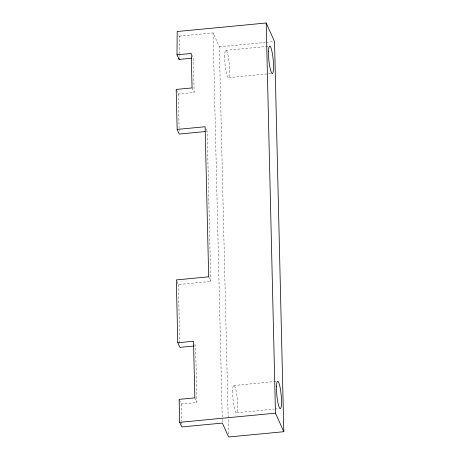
<?xml version="1.0" encoding="UTF-8"?>
<svg xmlns="http://www.w3.org/2000/svg" width="460" height="460" viewBox="0 0 460 460"><rect width="100%" height="100%" fill="white"/><g stroke="black" fill="none" stroke-linecap="round" stroke-linejoin="round"><path stroke-width="0.34" stroke-dasharray="2.3 1.72" d="M179.101 56.609L179.118 54.493M179.124 53.791L179.279 36.15L178.238 33.839M179.279 36.15L213.089 32.913L219.351 46.839L228.58 434.844M219.351 46.839L265.334 42.435M266.041 42.366L273.821 41.624M225.624 50.381L268.755 46.253M228.735 77.596L271.158 73.537M176.45 90.022L178.273 94.07L194.137 92.552L193.315 58.069L192.015 55.177M205.792 131.502L207.195 131.364L210.761 281.445L178.382 284.55L176.565 280.502M233.594 385.514L276.011 381.449M179.406 399.947L181.223 403.995L196.937 402.494L195.586 345.868L194.287 342.976M236.704 412.729L274.177 409.141M274.885 409.072L279.128 408.664M192.056 87.923L194.137 92.552M205.896 128.472L207.195 131.364M208.685 276.822L210.761 281.445M194.856 397.865L196.937 402.494M213.089 32.913L222.266 418.761M222.283 419.48L222.37 423.073M178.273 94.07L179.153 131.192M178.382 284.55L179.808 344.517M181.223 403.995L181.631 421.222M181.648 421.935L181.734 425.523M224.687 55.643A13.788 2.151 84.5 0 0 228.171 77.602A13.788 2.151 84.5 0 0 228.683 58.73A13.788 2.151 84.5 0 0 224.687 55.643M232.651 390.781A13.788 2.151 84.5 0 0 236.141 412.735A13.788 2.151 84.5 0 0 236.653 393.852A13.788 2.151 84.5 0 0 232.651 390.781"/><path stroke-width="0.69" d="M176.996 54.809L177.198 31.521L266.19 23L274.528 41.555L283.808 431.716L228.626 437L222.37 423.073L181.769 426.96L179.693 422.332L179.147 399.372L194.856 397.865L193.511 341.24L177.796 342.746L176.306 279.921L208.685 276.822L205.114 126.741L177.14 129.421L176.191 89.441L192.056 87.923L191.239 53.44L176.996 54.809L179.078 59.432L191.895 58.207M179.078 59.432L179.089 58.023M205.097 131.566L179.222 134.044L177.14 129.421M194.16 346.006L179.877 347.369L177.796 342.746M179.693 422.332L275.471 413.16L283.808 431.716M266.19 23L275.471 413.16M276.489 386.584A13.788 2.151 84.5 0 0 279.979 408.537A13.788 2.151 84.5 0 0 280.485 389.649A13.788 2.151 84.5 0 0 276.489 386.584M268.519 51.445A13.788 2.151 84.5 0 0 272.004 73.404A13.788 2.151 84.5 0 0 272.521 54.527A13.788 2.151 84.5 0 0 268.519 51.445"/></g></svg>
